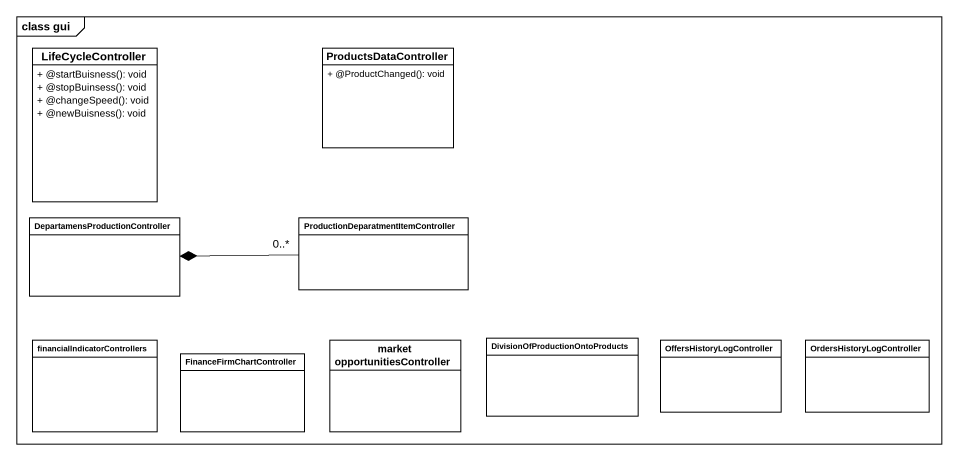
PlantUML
@startuml
mainframe class gui
hide circle
hide empty members
skinparam classAttributeIconSize 0
class LifeCycleController {
  + @startBuisness(): void
  + @stopBuinsess(): void
  + @changeSpeed(): void
  + @newBuisness(): void
}
class ProductsDataController {
  + @ProductChanged(): void
}
class "DepartamensProductionController" as DepartamensProductionControl
class "ProductionDeparatmentItemController" as ProductionDeparatmentItemCon
class "financialIndicatorControllers" as financialIndicatorController
class "market opportunitiesController" as market_opportunitiesControll
class "DivisionOfProductionOntoProducts" as DivisionOfProductionOntoProd
class OffersHistoryLogController
class OrdersHistoryLogController
class FinanceFirmChartController
ProductionDeparatmentItemCon "0..*" -left-* DepartamensProductionControl
@enduml
